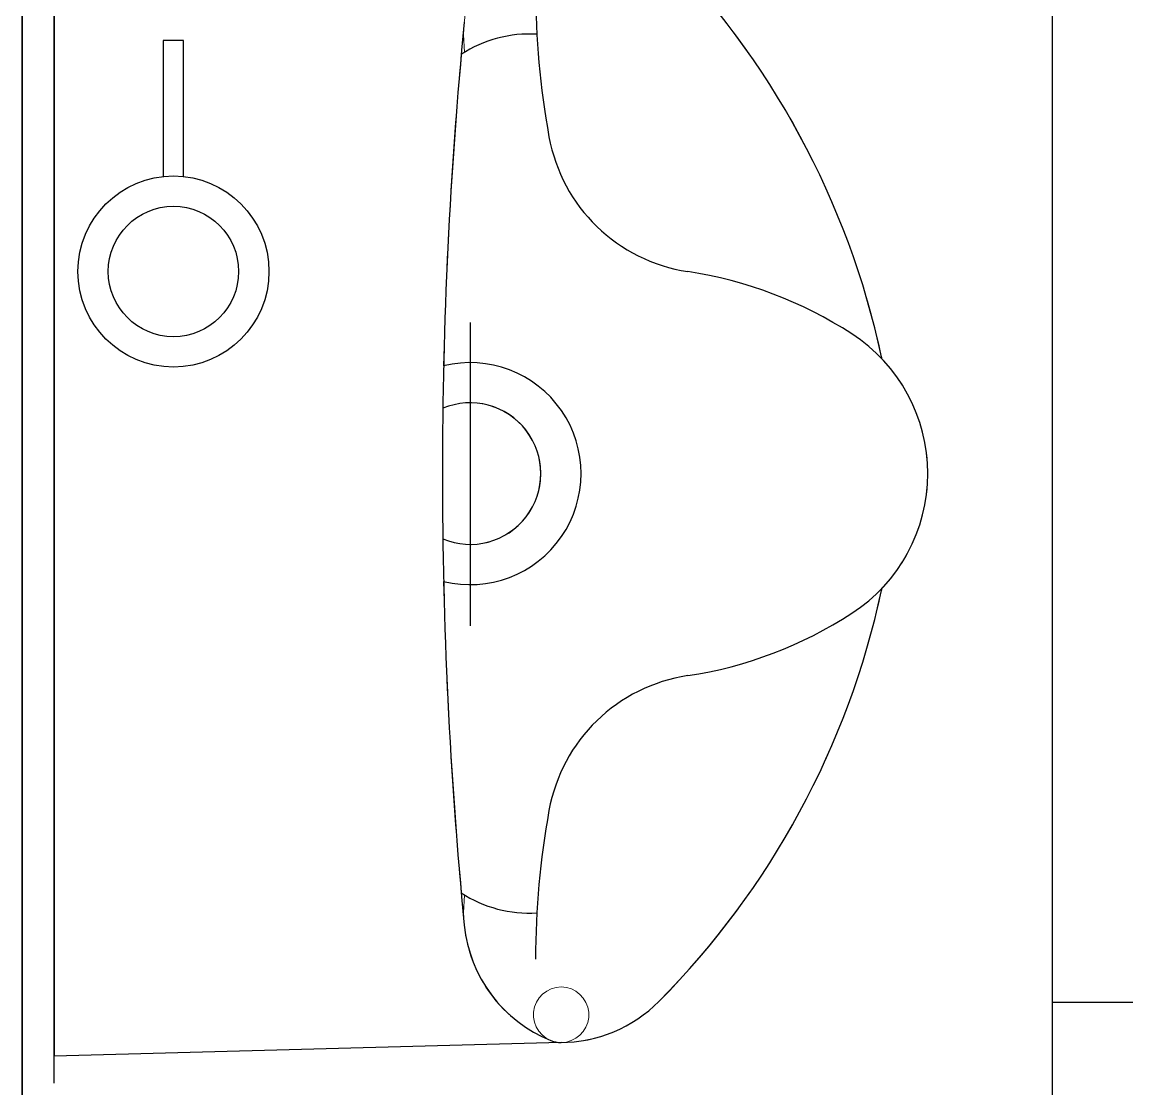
# Model space of a CAD drawing. Header units: millimetres. Extents: x 2148 to 2681, y 758 to 986.
# Drawn here: x 2612.5399 to 2612.8054, y 949.5242 to 949.7804 of the extents above; entities that cross this region are included whole.
import ezdxf

# ---------------------------------------------------------------- set-up
doc = ezdxf.new("R2010")
doc.units = ezdxf.units.MM
for name, color, linetype in [('0.1', 193, 'Continuous'), ('0.4', 121, 'Continuous'), ('4', 4, 'Continuous'), ('hacht', 8, 'Continuous'), ('HATCH', 8, 'Continuous')]:
    doc.layers.add(name, color=color, linetype=linetype)

msp = doc.modelspace()

# ---------------------------------------------------------------- hatches: boundary and pattern name
at = {"layer": 'hacht', "ltscale": 0.05}
h = msp.add_hatch(dxfattribs=at)
h.set_pattern_fill('NET', color=256, scale=2.375, style=0)
h.set_pattern_definition([(0, (82437.90970642351, 3047.263580664708), (0, 0.296875), []), (90, (82437.90970642351, 3047.263580664708), (-0.296875, 1.817835092484352e-17), [])])
h.paths.add_polyline_path([(2613.47640246993, 949.608491018248), (2613.501402469969, 949.608491018248), (2613.501402469969, 949.6334910182421), (2613.901402469962, 949.6334910182421, 0.3789507843746555), (2613.50140247007, 950.0084910182503), (2613.47640246993, 950.0084910182508), (2613.476402469916, 950.4326616860634), (2613.44666675534, 950.4326616860634), (2613.046666755332, 950.432661686409), (2612.552389972134, 950.4326616864307), (2612.552389972134, 950.3415498844278), (2612.787555791966, 950.3415498844278), (2612.787555791966, 949.9338361982326), (2612.800995939998, 949.9338361982326), (2612.800995939998, 949.9213361982355), (2612.787555791966, 949.9213361982355), (2612.787555791966, 949.4300491062044), (2612.800995939998, 949.4300491062044), (2612.800995939998, 949.4175491062068), (2612.787555791966, 949.4175491062068), (2612.787555791966, 948.9361779381728), (2612.800995939998, 948.9361779381724), (2612.800995939998, 948.9236779381754), (2612.787555791966, 948.9236779381754), (2612.787555791966, 948.4361779381725), (2612.800995939998, 948.4361779381725), (2612.800995939998, 948.4236779381757), (2612.787555791966, 948.4236779381757), (2612.787555791966, 948.4014659085786), (2612.552389972134, 948.4014659085788), (2612.552389972134, 947.6650508373153), (2612.950724172265, 947.6650508373153), (2612.950724172265, 948.1200508373271), (2612.97572417226, 948.1200508373271, -0.4137472524020626), (2613.400724172248, 947.6650508373153), (2614.046402469923, 947.6650508373158), (2614.046402469923, 948.5215723467489), (2613.646402469914, 948.5215723467489), (2613.646402469914, 948.5929748259886), (2613.671402469908, 948.5929748259886), (2613.671402469908, 948.617974825997), (2613.971402469896, 948.617974825997, 0.4263843405938895), (2613.672368477336, 948.8930368688268, 0.0008595729627056156), (2613.671402469981, 948.8929748259915), (2613.646402469914, 948.8929748259915), (2613.646402469927, 949.0932632239791), (2613.671402469908, 949.0932632239791), (2613.671402469908, 949.1182632239879), (2613.971402469896, 949.1182632239879, 0.4263843405938895), (2613.672368477336, 949.3933252668174, 0.0008595729627056156), (2613.671402469981, 949.3932632239819), (2613.646402469958, 949.3932632239819), (2613.646402469958, 949.5227688411914), (2613.476402469945, 949.5227688411914)])
h.paths.add_polyline_path([(2613.948492831612, 950.249907822293, -0.001121560340920636), (2613.949000749071, 950.2504881232048, 0.003321443651864118)], flags=17)
h.paths.add_polyline_path([(2614.041148183203, 950.1145374833576, 0.1043980418510775), (2614.140453821315, 950.1159242322373), (2614.212284555373, 950.1363326132158), (2614.259526026498, 950.1500047294519), (2614.270425049229, 950.1591365850816), (2614.270425049243, 950.2344820387688), (2614.293990503783, 950.2344820387688, -0.4142135623750828), (2614.315395791671, 950.2130767508814, -0.3900070384134104), (2614.295772518153, 950.1917457693206), (2614.295772518138, 950.1621718711133), (2614.289081603496, 950.1621718711139), (2614.289081603496, 950.1916714629942), (2614.270425049229, 950.1916714629942), (2614.270425049229, 950.159136585084), (2614.259526026484, 950.1500047294475), (2614.21228455578, 950.1363326131794), (2614.140453821315, 950.1159242322373, -0.1043980418502901)])
h.paths.add_polyline_path([(2613.949000750324, 950.1689133522458, -0.1935376283461654), (2613.934422272001, 950.2097007384272, 0.1935376238928756), (2613.949000749655, 950.1689133529911, 0.1598959040711369), (2614.041363236208, 950.1144902961883, -0.1598959025816975)], flags=16)
h.paths.add_polyline_path([(2613.326788438067, 949.0335802375611), (2612.894339887925, 949.0335802375611), (2612.894339887925, 948.8444669131612), (2613.326788438067, 948.8444669131612)], flags=24)

# ---------------------------------------------------------------- linework, layer by layer
at = {"color": 8, "ltscale": 0.05, "elevation": -4.070689173236269e-09}
msp.add_lwpolyline([(2612.539889972138, 948.4014659085788), (2612.787555791966, 948.4014659085788), (2612.787555791966, 950.3415498844278), (2612.539889972138, 950.3415498844278)], close=True, dxfattribs=at)
at = {"layer": '0.1'}
for p, q in [((2612.547572954651, 949.5255599025821, -1.068236249576618e-09), (2612.547572954665, 949.8183928699268, -1.068236249576618e-09)), ((2612.547572954651, 949.5255599025821, -1.068236249576618e-09), (2612.547572954665, 949.8183928699268, -1.068236249576618e-09)), ((2612.547572954651, 949.5255599025821, -1.068236249576618e-09), (2612.547572954665, 949.8183928699268, -1.068236249576618e-09)), ((2612.547572954651, 949.5255599025821, -1.068236249576618e-09), (2612.547572954665, 949.8183928699268, -1.068236249576618e-09)), ((2612.547572954651, 949.5255599025821, -1.068236249576618e-09), (2612.547572954665, 949.8183928699268, -1.068236249576618e-09)), ((2612.547572954651, 949.5255599025821, -1.068236249576618e-09), (2612.547572954665, 949.8183928699268, -1.068236249576618e-09)), ((2612.547572954651, 949.5255599025821, -1.068236249576618e-09), (2612.547572954665, 949.8183928699268, -1.068236249576618e-09)), ((2612.547572954651, 949.5255599025821, -1.068236249576618e-09), (2612.547572954665, 949.8183928699268, -1.068236249576618e-09)), ((2612.547572954651, 949.5255599025821, -1.068236249576618e-09), (2612.547572954665, 949.8183928699268, -1.068236249576618e-09)), ((2612.547572954651, 949.5255599025821, -1.068236249576618e-09), (2612.547572954665, 949.8183928699268, -1.068236249576618e-09)), ((2612.547572954665, 949.8119100924795, -1.068236249576618e-09), (2612.547572954665, 949.5320426800149, -1.068236249576618e-09)), ((2612.547572954665, 949.8119100924795, -1.068236249576618e-09), (2612.547572954665, 949.5320426800149, -1.068236249576618e-09)), ((2612.547572954665, 949.8119100924795, -1.068236249576618e-09), (2612.547572954665, 949.5320426800149, -1.068236249576618e-09)), ((2612.547572954665, 949.8119100924795, -1.068236249576618e-09), (2612.547572954665, 949.5320426800149, -1.068236249576618e-09)), ((2612.547572954665, 949.8119100924795, -1.068236249576618e-09), (2612.547572954665, 949.5320426800149, -1.068236249576618e-09)), ((2612.547572954665, 949.8119100924795, -1.068236249576618e-09), (2612.547572954665, 949.5320426800149, -1.068236249576618e-09)), ((2612.547572954665, 949.8119100924795, -1.068236249576618e-09), (2612.547572954665, 949.5320426800149, -1.068236249576618e-09)), ((2612.547572954665, 949.8119100924795, -1.068236249576618e-09), (2612.547572954665, 949.5320426800149, -1.068236249576618e-09)), ((2612.547572954665, 949.8119100924795, -1.068236249576618e-09), (2612.547572954665, 949.5320426800149, -1.068236249576618e-09)), ((2612.547572954665, 949.8119100924795, -1.068236249576618e-09), (2612.547572954665, 949.5320426800149, -1.068236249576618e-09)), ((2612.647572704654, 949.7083021910057, -1.068236249576618e-09), (2612.647572704654, 949.6353701898023, -1.068236249576618e-09)), ((2612.647572704654, 949.7083021910057, -1.068236249576618e-09), (2612.647572704654, 949.6353701898023, -1.068236249576618e-09)), ((2612.647572704654, 949.7083021910057, -1.068236249576618e-09), (2612.647572704654, 949.6353701898023, -1.068236249576618e-09)), ((2612.647572704654, 949.7083021910057, -1.068236249576618e-09), (2612.647572704654, 949.6353701898023, -1.068236249576618e-09)), ((2612.647572704654, 949.7083021910057, -1.068236249576618e-09), (2612.647572704654, 949.6353701898023, -1.068236249576618e-09)), ((2612.647572704654, 949.7083021910057, -1.068236249576618e-09), (2612.647572704654, 949.6353701898023, -1.068236249576618e-09)), ((2612.647572704654, 949.7083021910057, -1.068236249576618e-09), (2612.647572704654, 949.6353701898023, -1.068236249576618e-09)), ((2612.647572704654, 949.7083021910057, -1.068236249576618e-09), (2612.647572704654, 949.6353701898023, -1.068236249576618e-09)), ((2612.647572704654, 949.7083021910057, -1.068236249576618e-09), (2612.647572704654, 949.6353701898023, -1.068236249576618e-09)), ((2612.647572704654, 949.7083021910057, -1.068236249576618e-09), (2612.647572704654, 949.6353701898023, -1.068236249576618e-09)), ((2612.669487962344, 949.535310698191, -1.068236249576618e-09), (2612.547572954665, 949.5320426800149, -1.068236249576618e-09)), ((2612.669487962344, 949.535310698191, -1.068236249576618e-09), (2612.547572954665, 949.5320426800149, -1.068236249576618e-09)), ((2612.669487962344, 949.535310698191, -1.068236249576618e-09), (2612.547572954665, 949.5320426800149, -1.068236249576618e-09)), ((2612.669487962344, 949.535310698191, -1.068236249576618e-09), (2612.547572954665, 949.5320426800149, -1.068236249576618e-09)), ((2612.669487962344, 949.535310698191, -1.068236249576618e-09), (2612.547572954665, 949.5320426800149, -1.068236249576618e-09)), ((2612.669487962344, 949.535310698191, -1.068236249576618e-09), (2612.547572954665, 949.5320426800149, -1.068236249576618e-09)), ((2612.669487962344, 949.535310698191, -1.068236249576618e-09), (2612.547572954665, 949.5320426800149, -1.068236249576618e-09)), ((2612.669487962344, 949.535310698191, -1.068236249576618e-09), (2612.547572954665, 949.5320426800149, -1.068236249576618e-09)), ((2612.669487962344, 949.535310698191, -1.068236249576618e-09), (2612.547572954665, 949.5320426800149, -1.068236249576618e-09)), ((2612.669487962344, 949.535310698191, -1.068236249576618e-09), (2612.547572954665, 949.5320426800149, -1.068236249576618e-09))]:
    msp.add_line(p, q, dxfattribs=at)
for centre, radius, start, end in [((2612.550938746766, 949.6579530088765, -1.068236249576618e-09), 0.199999499995, 12.14293346163888, 44.76014608033106), ((2612.550938746766, 949.6579530088765, -1.068236249576618e-09), 0.199999499995, 12.14293346163888, 44.76014608033106), ((2612.550938746766, 949.6579530088765, -1.068236249576618e-09), 0.199999499995, 12.14293346163888, 44.76014608033106), ((2612.550938746766, 949.6579530088765, -1.068236249576618e-09), 0.199999499995, 12.14293346163888, 44.76014608033106), ((2612.550938746766, 949.6579530088765, -1.068236249576618e-09), 0.199999499995, 12.14293346163888, 44.76014608033106), ((2612.550938746766, 949.6579530088765, -1.068236249576618e-09), 0.199999499995, 12.14293346163888, 44.76014608033106), ((2612.550938746766, 949.6579530088765, -1.068236249576618e-09), 0.199999499995, 12.14293346163888, 44.76014608033106), ((2612.550938746766, 949.6579530088765, -1.068236249576618e-09), 0.199999499995, 12.14293346163888, 44.76014608033106), ((2612.550938746766, 949.6579530088765, -1.068236249576618e-09), 0.199999499995, 12.14293346163888, 44.76014608033106), ((2612.550938746766, 949.6579530088765, -1.068236249576618e-09), 0.199999499995, 12.14293346163888, 44.76014608033106), ((2612.863314848151, 949.7886427612519, -1.068236249576618e-09), 0.199999499995, 180, 190.2928170189002), ((2612.863314848151, 949.7886427612519, -1.068236249576618e-09), 0.199999499995, 180, 190.2928170189002), ((2612.863314848151, 949.7886427612519, -1.068236249576618e-09), 0.199999499995, 180, 190.2928170189002), ((2612.863314848151, 949.7886427612519, -1.068236249576618e-09), 0.199999499995, 180, 190.2928170189002), ((2612.863314848151, 949.7886427612519, -1.068236249576618e-09), 0.199999499995, 180, 190.2928170189002), ((2612.863314848151, 949.7886427612519, -1.068236249576618e-09), 0.199999499995, 180, 190.2928170189002), ((2612.863314848151, 949.7886427612519, -1.068236249576618e-09), 0.199999499995, 180, 190.2928170189002), ((2612.863314848151, 949.7886427612519, -1.068236249576618e-09), 0.199999499995, 180, 190.2928170189002), ((2612.863314848151, 949.7886427612519, -1.068236249576618e-09), 0.199999499995, 180, 190.2928170189002), ((2612.863314848151, 949.7886427612519, -1.068236249576618e-09), 0.199999499995, 180, 190.2928170189002), ((2613.760832923774, 949.6719763862474, -1.068236249576618e-09), 1.119926869123744, 174.4420803612385, 185.5579196387615), ((2613.760832923774, 949.6719763862474, -1.068236249576618e-09), 1.119926869123744, 174.4420803612385, 185.5579196387615), ((2613.760832923774, 949.6719763862474, -1.068236249576618e-09), 1.119926869123744, 174.4420803612385, 185.5579196387615), ((2613.760832923774, 949.6719763862474, -1.068236249576618e-09), 1.119926869123744, 174.4420803612385, 185.5579196387615), ((2613.760832923774, 949.6719763862474, -1.068236249576618e-09), 1.119926869123744, 174.4420803612385, 185.5579196387615), ((2613.760832923774, 949.6719763862474, -1.068236249576618e-09), 1.119926869123744, 174.4420803612385, 185.5579196387615), ((2613.760832923774, 949.6719763862474, -1.068236249576618e-09), 1.119926869123744, 174.4420803612385, 185.5579196387615), ((2613.760832923774, 949.6719763862474, -1.068236249576618e-09), 1.119926869123744, 174.4420803612385, 185.5579196387615), ((2613.760832923774, 949.6719763862474, -1.068236249576618e-09), 1.119926869123744, 174.4420803612385, 185.5579196387615), ((2613.760832923774, 949.6719763862474, -1.068236249576618e-09), 1.119926869123744, 174.4420803612385, 185.5579196387615), ((2612.66184483584, 949.7475832108155, -1.068236249576618e-09), 0.02999992499925, 86.59946209659692, 123.1383205602793), ((2612.66184483584, 949.7475832108155, -1.068236249576618e-09), 0.02999992499925, 86.59946209659692, 123.1383205602793), ((2612.66184483584, 949.7475832108155, -1.068236249576618e-09), 0.02999992499925, 86.59946209659692, 123.1383205602793), ((2612.66184483584, 949.7475832108155, -1.068236249576618e-09), 0.02999992499925, 86.59946209659692, 123.1383205602793), ((2612.66184483584, 949.7475832108155, -1.068236249576618e-09), 0.02999992499925, 86.59946209659692, 123.1383205602793), ((2612.66184483584, 949.7475832108155, -1.068236249576618e-09), 0.02999992499925, 86.59946209659692, 123.1383205602793), ((2612.66184483584, 949.7475832108155, -1.068236249576618e-09), 0.02999992499925, 86.59946209659692, 123.1383205602793), ((2612.66184483584, 949.7475832108155, -1.068236249576618e-09), 0.02999992499925, 86.59946209659692, 123.1383205602793), ((2612.66184483584, 949.7475832108155, -1.068236249576618e-09), 0.02999992499925, 86.59946209659692, 123.1383205602793), ((2612.66184483584, 949.7475832108155, -1.068236249576618e-09), 0.02999992499925, 86.59946209659692, 123.1383205602793), ((2612.705890050352, 949.7600542139534, -1.068236249576618e-09), 0.039999899999, 190.2928170189002, 261.3901035665662), ((2612.705890050352, 949.7600542139534, -1.068236249576618e-09), 0.039999899999, 190.2928170189002, 261.3901035665662), ((2612.705890050352, 949.7600542139534, -1.068236249576618e-09), 0.039999899999, 190.2928170189002, 261.3901035665662), ((2612.705890050352, 949.7600542139534, -1.068236249576618e-09), 0.039999899999, 190.2928170189002, 261.3901035665662), ((2612.705890050352, 949.7600542139534, -1.068236249576618e-09), 0.039999899999, 190.2928170189002, 261.3901035665662), ((2612.705890050352, 949.7600542139534, -1.068236249576618e-09), 0.039999899999, 190.2928170189002, 261.3901035665662), ((2612.705890050352, 949.7600542139534, -1.068236249576618e-09), 0.039999899999, 190.2928170189002, 261.3901035665662), ((2612.705890050352, 949.7600542139534, -1.068236249576618e-09), 0.039999899999, 190.2928170189002, 261.3901035665662), ((2612.705890050352, 949.7600542139534, -1.068236249576618e-09), 0.039999899999, 190.2928170189002, 261.3901035665662), ((2612.705890050352, 949.7600542139534, -1.068236249576618e-09), 0.039999899999, 190.2928170189002, 261.3901035665662), ((2612.684931245331, 949.6216322847303, -1.068236249576618e-09), 0.09999974999749998, 57.04209188049823, 81.39010356656614), ((2612.684931245331, 949.6216322847303, -1.068236249576618e-09), 0.09999974999749998, 57.04209188049823, 81.39010356656614), ((2612.684931245331, 949.6216322847303, -1.068236249576618e-09), 0.09999974999749998, 57.04209188049823, 81.39010356656614), ((2612.684931245331, 949.6216322847303, -1.068236249576618e-09), 0.09999974999749998, 57.04209188049823, 81.39010356656614), ((2612.684931245331, 949.6216322847303, -1.068236249576618e-09), 0.09999974999749998, 57.04209188049823, 81.39010356656614), ((2612.684931245331, 949.6216322847303, -1.068236249576618e-09), 0.09999974999749998, 57.04209188049823, 81.39010356656614), ((2612.684931245331, 949.6216322847303, -1.068236249576618e-09), 0.09999974999749998, 57.04209188049823, 81.39010356656614), ((2612.684931245331, 949.6216322847303, -1.068236249576618e-09), 0.09999974999749998, 57.04209188049823, 81.39010356656614), ((2612.684931245331, 949.6216322847303, -1.068236249576618e-09), 0.09999974999749998, 57.04209188049823, 81.39010356656614), ((2612.684931245331, 949.6216322847303, -1.068236249576618e-09), 0.09999974999749998, 57.04209188049823, 81.39010356656614), ((2612.717572529645, 949.6719763862474, -1.068236249576618e-09), 0.039999899999, 302.9579081195018, 57.04209188049823), ((2612.717572529645, 949.6719763862474, -1.068236249576618e-09), 0.039999899999, 302.9579081195018, 57.04209188049823), ((2612.717572529645, 949.6719763862474, -1.068236249576618e-09), 0.039999899999, 302.9579081195018, 57.04209188049823), ((2612.717572529645, 949.6719763862474, -1.068236249576618e-09), 0.039999899999, 302.9579081195018, 57.04209188049823), ((2612.717572529645, 949.6719763862474, -1.068236249576618e-09), 0.039999899999, 302.9579081195018, 57.04209188049823), ((2612.717572529645, 949.6719763862474, -1.068236249576618e-09), 0.039999899999, 302.9579081195018, 57.04209188049823), ((2612.717572529645, 949.6719763862474, -1.068236249576618e-09), 0.039999899999, 302.9579081195018, 57.04209188049823), ((2612.717572529645, 949.6719763862474, -1.068236249576618e-09), 0.039999899999, 302.9579081195018, 57.04209188049823), ((2612.717572529645, 949.6719763862474, -1.068236249576618e-09), 0.039999899999, 302.9579081195018, 57.04209188049823), ((2612.717572529645, 949.6719763862474, -1.068236249576618e-09), 0.039999899999, 302.9579081195018, 57.04209188049823), ((2612.647572704654, 949.6719763862474, -1.068236249576618e-09), 0.02666659999933333, 256.1859408485906, 103.8140591514094), ((2612.647572704654, 949.6719763862474, -1.068236249576618e-09), 0.02666659999933333, 256.1859408485906, 103.8140591514094), ((2612.647572704654, 949.6719763862474, -1.068236249576618e-09), 0.02666659999933333, 256.1859408485906, 103.8140591514094), ((2612.647572704654, 949.6719763862474, -1.068236249576618e-09), 0.02666659999933333, 256.1859408485906, 103.8140591514094), ((2612.647572704654, 949.6719763862474, -1.068236249576618e-09), 0.02666659999933333, 256.1859408485906, 103.8140591514094), ((2612.647572704654, 949.6719763862474, -1.068236249576618e-09), 0.02666659999933333, 256.1859408485906, 103.8140591514094), ((2612.647572704654, 949.6719763862474, -1.068236249576618e-09), 0.02666659999933333, 256.1859408485906, 103.8140591514094), ((2612.647572704654, 949.6719763862474, -1.068236249576618e-09), 0.02666659999933333, 256.1859408485906, 103.8140591514094), ((2612.647572704654, 949.6719763862474, -1.068236249576618e-09), 0.02666659999933333, 256.1859408485906, 103.8140591514094), ((2612.647572704654, 949.6719763862474, -1.068236249576618e-09), 0.02666659999933333, 256.1859408485906, 103.8140591514094), ((2612.616113643065, 949.6719763862474, -1.068236249576618e-09), 0.1333329999966708, 11.92646565175104, 12.14293346163888), ((2612.616113643065, 949.6719763862474, -1.068236249576618e-09), 0.1333329999966708, 11.92646565175104, 12.14293346163888), ((2612.616113643065, 949.6719763862474, -1.068236249576618e-09), 0.1333329999966708, 11.92646565175104, 12.14293346163888), ((2612.616113643065, 949.6719763862474, -1.068236249576618e-09), 0.1333329999966708, 11.92646565175104, 12.14293346163888), ((2612.616113643065, 949.6719763862474, -1.068236249576618e-09), 0.1333329999966708, 11.92646565175104, 12.14293346163888), ((2612.616113643065, 949.6719763862474, -1.068236249576618e-09), 0.1333329999966708, 11.92646565175104, 12.14293346163888), ((2612.616113643065, 949.6719763862474, -1.068236249576618e-09), 0.1333329999966708, 11.92646565175104, 12.14293346163888), ((2612.616113643065, 949.6719763862474, -1.068236249576618e-09), 0.1333329999966708, 11.92646565175104, 12.14293346163888), ((2612.616113643065, 949.6719763862474, -1.068236249576618e-09), 0.1333329999966708, 11.92646565175104, 12.14293346163888), ((2612.616113643065, 949.6719763862474, -1.068236249576618e-09), 0.1333329999966708, 11.92646565175104, 12.14293346163888), ((2612.647572704654, 949.6719763862474, -1.068236249576618e-09), 0.016999957499575, 247.3130539307818, 112.6869460692182), ((2612.647572704654, 949.6719763862474, -1.068236249576618e-09), 0.016999957499575, 247.3130539307818, 112.6869460692182), ((2612.647572704654, 949.6719763862474, -1.068236249576618e-09), 0.016999957499575, 247.3130539307818, 112.6869460692182), ((2612.647572704654, 949.6719763862474, -1.068236249576618e-09), 0.016999957499575, 247.3130539307818, 112.6869460692182), ((2612.647572704654, 949.6719763862474, -1.068236249576618e-09), 0.016999957499575, 247.3130539307818, 112.6869460692182), ((2612.647572704654, 949.6719763862474, -1.068236249576618e-09), 0.016999957499575, 247.3130539307818, 112.6869460692182), ((2612.647572704654, 949.6719763862474, -1.068236249576618e-09), 0.016999957499575, 247.3130539307818, 112.6869460692182), ((2612.647572704654, 949.6719763862474, -1.068236249576618e-09), 0.016999957499575, 247.3130539307818, 112.6869460692182), ((2612.647572704654, 949.6719763862474, -1.068236249576618e-09), 0.016999957499575, 247.3130539307818, 112.6869460692182), ((2612.647572704654, 949.6719763862474, -1.068236249576618e-09), 0.016999957499575, 247.3130539307818, 112.6869460692182), ((2612.550938746766, 949.6859997636182, -1.068236249576618e-09), 0.199999499995, 315.2398539196689, 347.8570665383612), ((2612.550938746766, 949.6859997636182, -1.068236249576618e-09), 0.199999499995, 315.2398539196689, 347.8570665383612), ((2612.550938746766, 949.6859997636182, -1.068236249576618e-09), 0.199999499995, 315.2398539196689, 347.8570665383612), ((2612.550938746766, 949.6859997636182, -1.068236249576618e-09), 0.199999499995, 315.2398539196689, 347.8570665383612), ((2612.550938746766, 949.6859997636182, -1.068236249576618e-09), 0.199999499995, 315.2398539196689, 347.8570665383612), ((2612.550938746766, 949.6859997636182, -1.068236249576618e-09), 0.199999499995, 315.2398539196689, 347.8570665383612), ((2612.550938746766, 949.6859997636182, -1.068236249576618e-09), 0.199999499995, 315.2398539196689, 347.8570665383612), ((2612.550938746766, 949.6859997636182, -1.068236249576618e-09), 0.199999499995, 315.2398539196689, 347.8570665383612), ((2612.550938746766, 949.6859997636182, -1.068236249576618e-09), 0.199999499995, 315.2398539196689, 347.8570665383612), ((2612.550938746766, 949.6859997636182, -1.068236249576618e-09), 0.199999499995, 315.2398539196689, 347.8570665383612), ((2612.616113643065, 949.6719763862474, -1.068236249576618e-09), 0.1333329999966708, 347.8570665383612, 348.073534348249), ((2612.616113643065, 949.6719763862474, -1.068236249576618e-09), 0.1333329999966708, 347.8570665383612, 348.073534348249), ((2612.616113643065, 949.6719763862474, -1.068236249576618e-09), 0.1333329999966708, 347.8570665383612, 348.073534348249), ((2612.616113643065, 949.6719763862474, -1.068236249576618e-09), 0.1333329999966708, 347.8570665383612, 348.073534348249), ((2612.616113643065, 949.6719763862474, -1.068236249576618e-09), 0.1333329999966708, 347.8570665383612, 348.073534348249), ((2612.616113643065, 949.6719763862474, -1.068236249576618e-09), 0.1333329999966708, 347.8570665383612, 348.073534348249), ((2612.616113643065, 949.6719763862474, -1.068236249576618e-09), 0.1333329999966708, 347.8570665383612, 348.073534348249), ((2612.616113643065, 949.6719763862474, -1.068236249576618e-09), 0.1333329999966708, 347.8570665383612, 348.073534348249), ((2612.616113643065, 949.6719763862474, -1.068236249576618e-09), 0.1333329999966708, 347.8570665383612, 348.073534348249), ((2612.616113643065, 949.6719763862474, -1.068236249576618e-09), 0.1333329999966708, 347.8570665383612, 348.073534348249), ((2612.684931245331, 949.722320487779, -1.068236249576618e-09), 0.09999974999749998, 278.6098964334338, 302.9579081195018), ((2612.684931245331, 949.722320487779, -1.068236249576618e-09), 0.09999974999749998, 278.6098964334338, 302.9579081195018), ((2612.684931245331, 949.722320487779, -1.068236249576618e-09), 0.09999974999749998, 278.6098964334338, 302.9579081195018), ((2612.684931245331, 949.722320487779, -1.068236249576618e-09), 0.09999974999749998, 278.6098964334338, 302.9579081195018), ((2612.684931245331, 949.722320487779, -1.068236249576618e-09), 0.09999974999749998, 278.6098964334338, 302.9579081195018), ((2612.684931245331, 949.722320487779, -1.068236249576618e-09), 0.09999974999749998, 278.6098964334338, 302.9579081195018), ((2612.684931245331, 949.722320487779, -1.068236249576618e-09), 0.09999974999749998, 278.6098964334338, 302.9579081195018), ((2612.684931245331, 949.722320487779, -1.068236249576618e-09), 0.09999974999749998, 278.6098964334338, 302.9579081195018), ((2612.684931245331, 949.722320487779, -1.068236249576618e-09), 0.09999974999749998, 278.6098964334338, 302.9579081195018), ((2612.684931245331, 949.722320487779, -1.068236249576618e-09), 0.09999974999749998, 278.6098964334338, 302.9579081195018), ((2612.705890050352, 949.5838985585414, -1.068236249576618e-09), 0.039999899999, 98.60989643343386, 169.7071829810998), ((2612.705890050352, 949.5838985585414, -1.068236249576618e-09), 0.039999899999, 98.60989643343386, 169.7071829810998), ((2612.705890050352, 949.5838985585414, -1.068236249576618e-09), 0.039999899999, 98.60989643343386, 169.7071829810998), ((2612.705890050352, 949.5838985585414, -1.068236249576618e-09), 0.039999899999, 98.60989643343386, 169.7071829810998), ((2612.705890050352, 949.5838985585414, -1.068236249576618e-09), 0.039999899999, 98.60989643343386, 169.7071829810998), ((2612.705890050352, 949.5838985585414, -1.068236249576618e-09), 0.039999899999, 98.60989643343386, 169.7071829810998), ((2612.705890050352, 949.5838985585414, -1.068236249576618e-09), 0.039999899999, 98.60989643343386, 169.7071829810998), ((2612.705890050352, 949.5838985585414, -1.068236249576618e-09), 0.039999899999, 98.60989643343386, 169.7071829810998), ((2612.705890050352, 949.5838985585414, -1.068236249576618e-09), 0.039999899999, 98.60989643343386, 169.7071829810998), ((2612.705890050352, 949.5838985585414, -1.068236249576618e-09), 0.039999899999, 98.60989643343386, 169.7071829810998), ((2612.863314848151, 949.5553100112573, -1.068236249576618e-09), 0.199999499995, 169.7071829810998, 180), ((2612.863314848151, 949.5553100112573, -1.068236249576618e-09), 0.199999499995, 169.7071829810998, 180), ((2612.863314848151, 949.5553100112573, -1.068236249576618e-09), 0.199999499995, 169.7071829810998, 180), ((2612.863314848151, 949.5553100112573, -1.068236249576618e-09), 0.199999499995, 169.7071829810998, 180), ((2612.863314848151, 949.5553100112573, -1.068236249576618e-09), 0.199999499995, 169.7071829810998, 180), ((2612.863314848151, 949.5553100112573, -1.068236249576618e-09), 0.199999499995, 169.7071829810998, 180), ((2612.863314848151, 949.5553100112573, -1.068236249576618e-09), 0.199999499995, 169.7071829810998, 180), ((2612.863314848151, 949.5553100112573, -1.068236249576618e-09), 0.199999499995, 169.7071829810998, 180), ((2612.863314848151, 949.5553100112573, -1.068236249576618e-09), 0.199999499995, 169.7071829810998, 180), ((2612.863314848151, 949.5553100112573, -1.068236249576618e-09), 0.199999499995, 169.7071829810998, 180), ((2612.66184483584, 949.5963695616791, -1.068236249576618e-09), 0.02999992499925, 236.8616794397208, 273.4005379034031), ((2612.66184483584, 949.5963695616791, -1.068236249576618e-09), 0.02999992499925, 236.8616794397208, 273.4005379034031), ((2612.66184483584, 949.5963695616791, -1.068236249576618e-09), 0.02999992499925, 236.8616794397208, 273.4005379034031), ((2612.66184483584, 949.5963695616791, -1.068236249576618e-09), 0.02999992499925, 236.8616794397208, 273.4005379034031), ((2612.66184483584, 949.5963695616791, -1.068236249576618e-09), 0.02999992499925, 236.8616794397208, 273.4005379034031), ((2612.66184483584, 949.5963695616791, -1.068236249576618e-09), 0.02999992499925, 236.8616794397208, 273.4005379034031), ((2612.66184483584, 949.5963695616791, -1.068236249576618e-09), 0.02999992499925, 236.8616794397208, 273.4005379034031), ((2612.66184483584, 949.5963695616791, -1.068236249576618e-09), 0.02999992499925, 236.8616794397208, 273.4005379034031), ((2612.66184483584, 949.5963695616791, -1.068236249576618e-09), 0.02999992499925, 236.8616794397208, 273.4005379034031), ((2612.66184483584, 949.5963695616791, -1.068236249576618e-09), 0.02999992499925, 236.8616794397208, 273.4005379034031), ((2612.679347598116, 949.5667376884938, -1.068236249576618e-09), 0.03333324999916667, 185.5579196387615, 248.2052512975738), ((2612.679347598116, 949.5667376884938, -1.068236249576618e-09), 0.03333324999916667, 185.5579196387615, 248.2052512975738), ((2612.679347598116, 949.5667376884938, -1.068236249576618e-09), 0.03333324999916667, 185.5579196387615, 248.2052512975738), ((2612.679347598116, 949.5667376884938, -1.068236249576618e-09), 0.03333324999916667, 185.5579196387615, 248.2052512975738), ((2612.679347598116, 949.5667376884938, -1.068236249576618e-09), 0.03333324999916667, 185.5579196387615, 248.2052512975738), ((2612.679347598116, 949.5667376884938, -1.068236249576618e-09), 0.03333324999916667, 185.5579196387615, 248.2052512975738), ((2612.679347598116, 949.5667376884938, -1.068236249576618e-09), 0.03333324999916667, 185.5579196387615, 248.2052512975738), ((2612.679347598116, 949.5667376884938, -1.068236249576618e-09), 0.03333324999916667, 185.5579196387615, 248.2052512975738), ((2612.679347598116, 949.5667376884938, -1.068236249576618e-09), 0.03333324999916667, 185.5579196387615, 248.2052512975738), ((2612.679347598116, 949.5667376884938, -1.068236249576618e-09), 0.03333324999916667, 185.5579196387615, 248.2052512975738), ((2612.66928190024, 949.568643311255, -1.068236249576618e-09), 0.03333324999916667, 270, 315.2398539196689), ((2612.66928190024, 949.568643311255, -1.068236249576618e-09), 0.03333324999916667, 270, 315.2398539196689), ((2612.66928190024, 949.568643311255, -1.068236249576618e-09), 0.03333324999916667, 270, 315.2398539196689), ((2612.66928190024, 949.568643311255, -1.068236249576618e-09), 0.03333324999916667, 270, 315.2398539196689), ((2612.66928190024, 949.568643311255, -1.068236249576618e-09), 0.03333324999916667, 270, 315.2398539196689), ((2612.66928190024, 949.568643311255, -1.068236249576618e-09), 0.03333324999916667, 270, 315.2398539196689), ((2612.66928190024, 949.568643311255, -1.068236249576618e-09), 0.03333324999916667, 270, 315.2398539196689), ((2612.66928190024, 949.568643311255, -1.068236249576618e-09), 0.03333324999916667, 270, 315.2398539196689), ((2612.66928190024, 949.568643311255, -1.068236249576618e-09), 0.03333324999916667, 270, 315.2398539196689), ((2612.66928190024, 949.568643311255, -1.068236249576618e-09), 0.03333324999916667, 270, 315.2398539196689), ((2612.669446749923, 949.541977220795, -1.068236249576618e-09), 0.006666649999833333, 248.2052512975738, 270.354197793495), ((2612.669446749923, 949.541977220795, -1.068236249576618e-09), 0.006666649999833333, 248.2052512975738, 270.354197793495), ((2612.669446749923, 949.541977220795, -1.068236249576618e-09), 0.006666649999833333, 248.2052512975738, 270.354197793495), ((2612.669446749923, 949.541977220795, -1.068236249576618e-09), 0.006666649999833333, 248.2052512975738, 270.354197793495), ((2612.669446749923, 949.541977220795, -1.068236249576618e-09), 0.006666649999833333, 248.2052512975738, 270.354197793495), ((2612.669446749923, 949.541977220795, -1.068236249576618e-09), 0.006666649999833333, 248.2052512975738, 270.354197793495), ((2612.669446749923, 949.541977220795, -1.068236249576618e-09), 0.006666649999833333, 248.2052512975738, 270.354197793495), ((2612.669446749923, 949.541977220795, -1.068236249576618e-09), 0.006666649999833333, 248.2052512975738, 270.354197793495), ((2612.669446749923, 949.541977220795, -1.068236249576618e-09), 0.006666649999833333, 248.2052512975738, 270.354197793495), ((2612.669446749923, 949.541977220795, -1.068236249576618e-09), 0.006666649999833333, 248.2052512975738, 270.354197793495)]:
    msp.add_arc(centre, radius, start, end, dxfattribs=at)
at = {"layer": '0.4', "color": 193, "lineweight": 0, "ltscale": 0.5}
for p, q in [((2612.547572954665, 949.7352169688946, -1.068236249576618e-09), (2612.547572954665, 949.8119100924795, -1.068236249576618e-09)), ((2612.547572954665, 949.7352169688946, -1.068236249576618e-09), (2612.547572954665, 949.8119100924795, -1.068236249576618e-09)), ((2612.547572954665, 949.7352169688946, -1.068236249576618e-09), (2612.547572954665, 949.8119100924795, -1.068236249576618e-09)), ((2612.547572954665, 949.7352169688946, -1.068236249576618e-09), (2612.547572954665, 949.8119100924795, -1.068236249576618e-09)), ((2612.547572954665, 949.7352169688946, -1.068236249576618e-09), (2612.547572954665, 949.8119100924795, -1.068236249576618e-09)), ((2612.547572954665, 949.7352169688946, -1.068236249576618e-09), (2612.547572954665, 949.8119100924795, -1.068236249576618e-09)), ((2612.547572954665, 949.7352169688946, -1.068236249576618e-09), (2612.547572954665, 949.8119100924795, -1.068236249576618e-09)), ((2612.547572954665, 949.7352169688946, -1.068236249576618e-09), (2612.547572954665, 949.8119100924795, -1.068236249576618e-09)), ((2612.547572954665, 949.7352169688946, -1.068236249576618e-09), (2612.547572954665, 949.8119100924795, -1.068236249576618e-09)), ((2612.547572954665, 949.7352169688946, -1.068236249576618e-09), (2612.547572954665, 949.8119100924795, -1.068236249576618e-09)), ((2612.647572704654, 949.6549764287464, -1.068236249576618e-09), (2612.647572704654, 949.6889763437483, -1.068236249576618e-09)), ((2612.647572704654, 949.6549764287464, -1.068236249576618e-09), (2612.647572704654, 949.6889763437483, -1.068236249576618e-09)), ((2612.647572704654, 949.6549764287464, -1.068236249576618e-09), (2612.647572704654, 949.6889763437483, -1.068236249576618e-09)), ((2612.647572704654, 949.6549764287464, -1.068236249576618e-09), (2612.647572704654, 949.6889763437483, -1.068236249576618e-09)), ((2612.647572704654, 949.6549764287464, -1.068236249576618e-09), (2612.647572704654, 949.6889763437483, -1.068236249576618e-09)), ((2612.647572704654, 949.6549764287464, -1.068236249576618e-09), (2612.647572704654, 949.6889763437483, -1.068236249576618e-09)), ((2612.647572704654, 949.6549764287464, -1.068236249576618e-09), (2612.647572704654, 949.6889763437483, -1.068236249576618e-09)), ((2612.647572704654, 949.6549764287464, -1.068236249576618e-09), (2612.647572704654, 949.6889763437483, -1.068236249576618e-09)), ((2612.647572704654, 949.6549764287464, -1.068236249576618e-09), (2612.647572704654, 949.6889763437483, -1.068236249576618e-09)), ((2612.647572704654, 949.6549764287464, -1.068236249576618e-09), (2612.647572704654, 949.6889763437483, -1.068236249576618e-09)), ((2612.547572954665, 949.5320426800149, -1.068236249576618e-09), (2612.547572954665, 949.615217268887, -1.068236249576618e-09)), ((2612.547572954665, 949.5320426800149, -1.068236249576618e-09), (2612.547572954665, 949.615217268887, -1.068236249576618e-09)), ((2612.547572954665, 949.5320426800149, -1.068236249576618e-09), (2612.547572954665, 949.615217268887, -1.068236249576618e-09)), ((2612.547572954665, 949.5320426800149, -1.068236249576618e-09), (2612.547572954665, 949.615217268887, -1.068236249576618e-09)), ((2612.547572954665, 949.5320426800149, -1.068236249576618e-09), (2612.547572954665, 949.615217268887, -1.068236249576618e-09)), ((2612.547572954665, 949.5320426800149, -1.068236249576618e-09), (2612.547572954665, 949.615217268887, -1.068236249576618e-09)), ((2612.547572954665, 949.5320426800149, -1.068236249576618e-09), (2612.547572954665, 949.615217268887, -1.068236249576618e-09)), ((2612.547572954665, 949.5320426800149, -1.068236249576618e-09), (2612.547572954665, 949.615217268887, -1.068236249576618e-09)), ((2612.547572954665, 949.5320426800149, -1.068236249576618e-09), (2612.547572954665, 949.615217268887, -1.068236249576618e-09)), ((2612.547572954665, 949.5320426800149, -1.068236249576618e-09), (2612.547572954665, 949.615217268887, -1.068236249576618e-09)), ((2612.669487962344, 949.535310698191, -1.068236249576618e-09), (2612.547572954665, 949.5320426800149, -1.068236249576618e-09)), ((2612.669487962344, 949.535310698191, -1.068236249576618e-09), (2612.547572954665, 949.5320426800149, -1.068236249576618e-09)), ((2612.669487962344, 949.535310698191, -1.068236249576618e-09), (2612.547572954665, 949.5320426800149, -1.068236249576618e-09)), ((2612.669487962344, 949.535310698191, -1.068236249576618e-09), (2612.547572954665, 949.5320426800149, -1.068236249576618e-09)), ((2612.669487962344, 949.535310698191, -1.068236249576618e-09), (2612.547572954665, 949.5320426800149, -1.068236249576618e-09)), ((2612.669487962344, 949.535310698191, -1.068236249576618e-09), (2612.547572954665, 949.5320426800149, -1.068236249576618e-09)), ((2612.669487962344, 949.535310698191, -1.068236249576618e-09), (2612.547572954665, 949.5320426800149, -1.068236249576618e-09)), ((2612.669487962344, 949.535310698191, -1.068236249576618e-09), (2612.547572954665, 949.5320426800149, -1.068236249576618e-09)), ((2612.669487962344, 949.535310698191, -1.068236249576618e-09), (2612.547572954665, 949.5320426800149, -1.068236249576618e-09)), ((2612.669487962344, 949.535310698191, -1.068236249576618e-09), (2612.547572954665, 949.5320426800149, -1.068236249576618e-09))]:
    msp.add_line(p, q, dxfattribs=at)
for centre, radius, start, end in [((2612.679347598116, 949.7772150840154, -1.068236249576618e-09), 0.03333324999917254, 111.7947487024262, 186.893176270104), ((2612.679347598116, 949.7772150840154, -1.068236249576618e-09), 0.03333324999917254, 111.7947487024262, 186.893176270104), ((2612.679347598116, 949.7772150840154, -1.068236249576618e-09), 0.03333324999917254, 111.7947487024262, 186.893176270104), ((2612.679347598116, 949.7772150840154, -1.068236249576618e-09), 0.03333324999917254, 111.7947487024262, 186.893176270104), ((2612.679347598116, 949.7772150840154, -1.068236249576618e-09), 0.03333324999917254, 111.7947487024262, 186.893176270104), ((2612.679347598116, 949.7772150840154, -1.068236249576618e-09), 0.03333324999917254, 111.7947487024262, 186.893176270104), ((2612.679347598116, 949.7772150840154, -1.068236249576618e-09), 0.03333324999917254, 111.7947487024262, 186.893176270104), ((2612.679347598116, 949.7772150840154, -1.068236249576618e-09), 0.03333324999917254, 111.7947487024262, 186.893176270104), ((2612.679347598116, 949.7772150840154, -1.068236249576618e-09), 0.03333324999917254, 111.7947487024262, 186.893176270104), ((2612.679347598116, 949.7772150840154, -1.068236249576618e-09), 0.03333324999917254, 111.7947487024262, 186.893176270104), ((2612.550938746766, 949.6579530088765, -1.068236249576618e-09), 0.1999994999950151, 11.99847350465203, 44.76014608033106), ((2612.550938746766, 949.6579530088765, -1.068236249576618e-09), 0.1999994999950151, 11.99847350465203, 44.76014608033106), ((2612.550938746766, 949.6579530088765, -1.068236249576618e-09), 0.1999994999950151, 11.99847350465203, 44.76014608033106), ((2612.550938746766, 949.6579530088765, -1.068236249576618e-09), 0.1999994999950151, 11.99847350465203, 44.76014608033106), ((2612.550938746766, 949.6579530088765, -1.068236249576618e-09), 0.1999994999950151, 11.99847350465203, 44.76014608033106), ((2612.550938746766, 949.6579530088765, -1.068236249576618e-09), 0.1999994999950151, 11.99847350465203, 44.76014608033106), ((2612.550938746766, 949.6579530088765, -1.068236249576618e-09), 0.1999994999950151, 11.99847350465203, 44.76014608033106), ((2612.550938746766, 949.6579530088765, -1.068236249576618e-09), 0.1999994999950151, 11.99847350465203, 44.76014608033106), ((2612.550938746766, 949.6579530088765, -1.068236249576618e-09), 0.1999994999950151, 11.99847350465203, 44.76014608033106), ((2612.550938746766, 949.6579530088765, -1.068236249576618e-09), 0.1999994999950151, 11.99847350465203, 44.76014608033106), ((2613.760832923774, 949.6719763862474, -1.068236249576618e-09), 1.119926869123687, 174.4420803612385, 185.5579196387615), ((2613.760832923774, 949.6719763862474, -1.068236249576618e-09), 1.119926869123687, 174.4420803612385, 185.5579196387615), ((2613.760832923774, 949.6719763862474, -1.068236249576618e-09), 1.119926869123687, 174.4420803612385, 185.5579196387615), ((2613.760832923774, 949.6719763862474, -1.068236249576618e-09), 1.119926869123687, 174.4420803612385, 185.5579196387615), ((2613.760832923774, 949.6719763862474, -1.068236249576618e-09), 1.119926869123687, 174.4420803612385, 185.5579196387615), ((2613.760832923774, 949.6719763862474, -1.068236249576618e-09), 1.119926869123687, 174.4420803612385, 185.5579196387615), ((2613.760832923774, 949.6719763862474, -1.068236249576618e-09), 1.119926869123687, 174.4420803612385, 185.5579196387615), ((2613.760832923774, 949.6719763862474, -1.068236249576618e-09), 1.119926869123687, 174.4420803612385, 185.5579196387615), ((2613.760832923774, 949.6719763862474, -1.068236249576618e-09), 1.119926869123687, 174.4420803612385, 185.5579196387615), ((2613.760832923774, 949.6719763862474, -1.068236249576618e-09), 1.119926869123687, 174.4420803612385, 185.5579196387615), ((2613.760832923774, 949.6719763862474, -1.068236249576618e-09), 1.119926869123687, 174.8397862159168, 178.6750715756731), ((2613.760832923774, 949.6719763862474, -1.068236249576618e-09), 1.119926869123687, 174.8397862159168, 178.6750715756731), ((2613.760832923774, 949.6719763862474, -1.068236249576618e-09), 1.119926869123687, 174.8397862159168, 178.6750715756731), ((2613.760832923774, 949.6719763862474, -1.068236249576618e-09), 1.119926869123687, 174.8397862159168, 178.6750715756731), ((2613.760832923774, 949.6719763862474, -1.068236249576618e-09), 1.119926869123687, 174.8397862159168, 178.6750715756731), ((2613.760832923774, 949.6719763862474, -1.068236249576618e-09), 1.119926869123687, 174.8397862159168, 178.6750715756731), ((2613.760832923774, 949.6719763862474, -1.068236249576618e-09), 1.119926869123687, 174.8397862159168, 178.6750715756731), ((2613.760832923774, 949.6719763862474, -1.068236249576618e-09), 1.119926869123687, 174.8397862159168, 178.6750715756731), ((2613.760832923774, 949.6719763862474, -1.068236249576618e-09), 1.119926869123687, 174.8397862159168, 178.6750715756731), ((2613.760832923774, 949.6719763862474, -1.068236249576618e-09), 1.119926869123687, 174.8397862159168, 178.6750715756731), ((2612.66184483584, 949.7475832108155, -1.068236249576618e-09), 0.0299999249992829, 121.3089605413848, 123.1383205602793), ((2612.66184483584, 949.7475832108155, -1.068236249576618e-09), 0.0299999249992829, 121.3089605413848, 123.1383205602793), ((2612.66184483584, 949.7475832108155, -1.068236249576618e-09), 0.0299999249992829, 121.3089605413848, 123.1383205602793), ((2612.66184483584, 949.7475832108155, -1.068236249576618e-09), 0.0299999249992829, 121.3089605413848, 123.1383205602793), ((2612.66184483584, 949.7475832108155, -1.068236249576618e-09), 0.0299999249992829, 121.3089605413848, 123.1383205602793), ((2612.66184483584, 949.7475832108155, -1.068236249576618e-09), 0.0299999249992829, 121.3089605413848, 123.1383205602793), ((2612.66184483584, 949.7475832108155, -1.068236249576618e-09), 0.0299999249992829, 121.3089605413848, 123.1383205602793), ((2612.66184483584, 949.7475832108155, -1.068236249576618e-09), 0.0299999249992829, 121.3089605413848, 123.1383205602793), ((2612.66184483584, 949.7475832108155, -1.068236249576618e-09), 0.0299999249992829, 121.3089605413848, 123.1383205602793), ((2612.66184483584, 949.7475832108155, -1.068236249576618e-09), 0.0299999249992829, 121.3089605413848, 123.1383205602793), ((2612.647572704654, 949.6719763862474, -1.068236249576618e-09), 0.02666659999934158, 256.1859408485906, 103.8140591514094), ((2612.647572704654, 949.6719763862474, -1.068236249576618e-09), 0.02666659999934158, 256.1859408485906, 103.8140591514094), ((2612.647572704654, 949.6719763862474, -1.068236249576618e-09), 0.02666659999934158, 256.1859408485906, 103.8140591514094), ((2612.647572704654, 949.6719763862474, -1.068236249576618e-09), 0.02666659999934158, 256.1859408485906, 103.8140591514094), ((2612.647572704654, 949.6719763862474, -1.068236249576618e-09), 0.02666659999934158, 256.1859408485906, 103.8140591514094), ((2612.647572704654, 949.6719763862474, -1.068236249576618e-09), 0.02666659999934158, 256.1859408485906, 103.8140591514094), ((2612.647572704654, 949.6719763862474, -1.068236249576618e-09), 0.02666659999934158, 256.1859408485906, 103.8140591514094), ((2612.647572704654, 949.6719763862474, -1.068236249576618e-09), 0.02666659999934158, 256.1859408485906, 103.8140591514094), ((2612.647572704654, 949.6719763862474, -1.068236249576618e-09), 0.02666659999934158, 256.1859408485906, 103.8140591514094), ((2612.647572704654, 949.6719763862474, -1.068236249576618e-09), 0.02666659999934158, 256.1859408485906, 103.8140591514094), ((2612.717572529645, 949.6719763862474, -1.068236249576618e-09), 0.03999989999900344, 316.4614206105678, 43.53857938943226), ((2612.717572529645, 949.6719763862474, -1.068236249576618e-09), 0.03999989999900344, 316.4614206105678, 43.53857938943226), ((2612.717572529645, 949.6719763862474, -1.068236249576618e-09), 0.03999989999900344, 316.4614206105678, 43.53857938943226), ((2612.717572529645, 949.6719763862474, -1.068236249576618e-09), 0.03999989999900344, 316.4614206105678, 43.53857938943226), ((2612.717572529645, 949.6719763862474, -1.068236249576618e-09), 0.03999989999900344, 316.4614206105678, 43.53857938943226), ((2612.717572529645, 949.6719763862474, -1.068236249576618e-09), 0.03999989999900344, 316.4614206105678, 43.53857938943226), ((2612.717572529645, 949.6719763862474, -1.068236249576618e-09), 0.03999989999900344, 316.4614206105678, 43.53857938943226), ((2612.717572529645, 949.6719763862474, -1.068236249576618e-09), 0.03999989999900344, 316.4614206105678, 43.53857938943226), ((2612.717572529645, 949.6719763862474, -1.068236249576618e-09), 0.03999989999900344, 316.4614206105678, 43.53857938943226), ((2612.717572529645, 949.6719763862474, -1.068236249576618e-09), 0.03999989999900344, 316.4614206105678, 43.53857938943226), ((2612.647572704654, 949.6719763862474, -1.068236249576618e-09), 0.01699995749957091, 270, 90), ((2612.647572704654, 949.6719763862474, -1.068236249576618e-09), 0.01699995749957091, 270, 90), ((2612.647572704654, 949.6719763862474, -1.068236249576618e-09), 0.01699995749957091, 270, 90), ((2612.647572704654, 949.6719763862474, -1.068236249576618e-09), 0.01699995749957091, 270, 90), ((2612.647572704654, 949.6719763862474, -1.068236249576618e-09), 0.01699995749957091, 270, 90), ((2612.647572704654, 949.6719763862474, -1.068236249576618e-09), 0.01699995749957091, 270, 90), ((2612.647572704654, 949.6719763862474, -1.068236249576618e-09), 0.01699995749957091, 270, 90), ((2612.647572704654, 949.6719763862474, -1.068236249576618e-09), 0.01699995749957091, 270, 90), ((2612.647572704654, 949.6719763862474, -1.068236249576618e-09), 0.01699995749957091, 270, 90), ((2612.647572704654, 949.6719763862474, -1.068236249576618e-09), 0.01699995749957091, 270, 90), ((2613.760832923774, 949.6719763862474, -1.068236249576618e-09), 1.119926869123687, 181.3249284243269, 185.1602137840832), ((2613.760832923774, 949.6719763862474, -1.068236249576618e-09), 1.119926869123687, 181.3249284243269, 185.1602137840832), ((2613.760832923774, 949.6719763862474, -1.068236249576618e-09), 1.119926869123687, 181.3249284243269, 185.1602137840832), ((2613.760832923774, 949.6719763862474, -1.068236249576618e-09), 1.119926869123687, 181.3249284243269, 185.1602137840832), ((2613.760832923774, 949.6719763862474, -1.068236249576618e-09), 1.119926869123687, 181.3249284243269, 185.1602137840832), ((2613.760832923774, 949.6719763862474, -1.068236249576618e-09), 1.119926869123687, 181.3249284243269, 185.1602137840832), ((2613.760832923774, 949.6719763862474, -1.068236249576618e-09), 1.119926869123687, 181.3249284243269, 185.1602137840832), ((2613.760832923774, 949.6719763862474, -1.068236249576618e-09), 1.119926869123687, 181.3249284243269, 185.1602137840832), ((2613.760832923774, 949.6719763862474, -1.068236249576618e-09), 1.119926869123687, 181.3249284243269, 185.1602137840832), ((2613.760832923774, 949.6719763862474, -1.068236249576618e-09), 1.119926869123687, 181.3249284243269, 185.1602137840832), ((2612.550938746766, 949.6859997636182, -1.068236249576618e-09), 0.1999994999949851, 315.2398539196689, 348.0015264953479), ((2612.550938746766, 949.6859997636182, -1.068236249576618e-09), 0.1999994999949851, 315.2398539196689, 348.0015264953479), ((2612.550938746766, 949.6859997636182, -1.068236249576618e-09), 0.1999994999949851, 315.2398539196689, 348.0015264953479), ((2612.550938746766, 949.6859997636182, -1.068236249576618e-09), 0.1999994999949851, 315.2398539196689, 348.0015264953479), ((2612.550938746766, 949.6859997636182, -1.068236249576618e-09), 0.1999994999949851, 315.2398539196689, 348.0015264953479), ((2612.550938746766, 949.6859997636182, -1.068236249576618e-09), 0.1999994999949851, 315.2398539196689, 348.0015264953479), ((2612.550938746766, 949.6859997636182, -1.068236249576618e-09), 0.1999994999949851, 315.2398539196689, 348.0015264953479), ((2612.550938746766, 949.6859997636182, -1.068236249576618e-09), 0.1999994999949851, 315.2398539196689, 348.0015264953479), ((2612.550938746766, 949.6859997636182, -1.068236249576618e-09), 0.1999994999949851, 315.2398539196689, 348.0015264953479), ((2612.550938746766, 949.6859997636182, -1.068236249576618e-09), 0.1999994999949851, 315.2398539196689, 348.0015264953479), ((2612.66184483584, 949.5963695616791, -1.068236249576618e-09), 0.02999992499928291, 236.8616794397208, 238.6910394586153), ((2612.66184483584, 949.5963695616791, -1.068236249576618e-09), 0.02999992499928291, 236.8616794397208, 238.6910394586153), ((2612.66184483584, 949.5963695616791, -1.068236249576618e-09), 0.02999992499928291, 236.8616794397208, 238.6910394586153), ((2612.66184483584, 949.5963695616791, -1.068236249576618e-09), 0.02999992499928291, 236.8616794397208, 238.6910394586153), ((2612.66184483584, 949.5963695616791, -1.068236249576618e-09), 0.02999992499928291, 236.8616794397208, 238.6910394586153), ((2612.66184483584, 949.5963695616791, -1.068236249576618e-09), 0.02999992499928291, 236.8616794397208, 238.6910394586153), ((2612.66184483584, 949.5963695616791, -1.068236249576618e-09), 0.02999992499928291, 236.8616794397208, 238.6910394586153), ((2612.66184483584, 949.5963695616791, -1.068236249576618e-09), 0.02999992499928291, 236.8616794397208, 238.6910394586153), ((2612.66184483584, 949.5963695616791, -1.068236249576618e-09), 0.02999992499928291, 236.8616794397208, 238.6910394586153), ((2612.66184483584, 949.5963695616791, -1.068236249576618e-09), 0.02999992499928291, 236.8616794397208, 238.6910394586153), ((2612.679347598116, 949.5667376884938, -1.068236249576618e-09), 0.03333324999916452, 173.106823729896, 248.2052512975738), ((2612.679347598116, 949.5667376884938, -1.068236249576618e-09), 0.03333324999916452, 173.106823729896, 248.2052512975738), ((2612.679347598116, 949.5667376884938, -1.068236249576618e-09), 0.03333324999916452, 173.106823729896, 248.2052512975738), ((2612.679347598116, 949.5667376884938, -1.068236249576618e-09), 0.03333324999916452, 173.106823729896, 248.2052512975738), ((2612.679347598116, 949.5667376884938, -1.068236249576618e-09), 0.03333324999916452, 173.106823729896, 248.2052512975738), ((2612.679347598116, 949.5667376884938, -1.068236249576618e-09), 0.03333324999916452, 173.106823729896, 248.2052512975738), ((2612.679347598116, 949.5667376884938, -1.068236249576618e-09), 0.03333324999916452, 173.106823729896, 248.2052512975738), ((2612.679347598116, 949.5667376884938, -1.068236249576618e-09), 0.03333324999916452, 173.106823729896, 248.2052512975738), ((2612.679347598116, 949.5667376884938, -1.068236249576618e-09), 0.03333324999916452, 173.106823729896, 248.2052512975738), ((2612.679347598116, 949.5667376884938, -1.068236249576618e-09), 0.03333324999916452, 173.106823729896, 248.2052512975738), ((2612.679347598116, 949.5667376884938, -1.068236249576618e-09), 0.03333324999916452, 185.5579196387615, 248.2052512975738), ((2612.679347598116, 949.5667376884938, -1.068236249576618e-09), 0.03333324999916452, 185.5579196387615, 248.2052512975738), ((2612.679347598116, 949.5667376884938, -1.068236249576618e-09), 0.03333324999916452, 185.5579196387615, 248.2052512975738), ((2612.679347598116, 949.5667376884938, -1.068236249576618e-09), 0.03333324999916452, 185.5579196387615, 248.2052512975738), ((2612.679347598116, 949.5667376884938, -1.068236249576618e-09), 0.03333324999916452, 185.5579196387615, 248.2052512975738), ((2612.679347598116, 949.5667376884938, -1.068236249576618e-09), 0.03333324999916452, 185.5579196387615, 248.2052512975738), ((2612.679347598116, 949.5667376884938, -1.068236249576618e-09), 0.03333324999916452, 185.5579196387615, 248.2052512975738), ((2612.679347598116, 949.5667376884938, -1.068236249576618e-09), 0.03333324999916452, 185.5579196387615, 248.2052512975738), ((2612.679347598116, 949.5667376884938, -1.068236249576618e-09), 0.03333324999916452, 185.5579196387615, 248.2052512975738), ((2612.679347598116, 949.5667376884938, -1.068236249576618e-09), 0.03333324999916452, 185.5579196387615, 248.2052512975738), ((2612.669446749923, 949.541977220795, -1.068236249576618e-09), 0.006666649999680729, 270, 248.2052512975738), ((2612.669446749923, 949.541977220795, -1.068236249576618e-09), 0.006666649999680729, 270, 248.2052512975738), ((2612.669446749923, 949.541977220795, -1.068236249576618e-09), 0.006666649999680729, 270, 248.2052512975738), ((2612.669446749923, 949.541977220795, -1.068236249576618e-09), 0.006666649999680729, 270, 248.2052512975738), ((2612.669446749923, 949.541977220795, -1.068236249576618e-09), 0.006666649999680729, 270, 248.2052512975738), ((2612.669446749923, 949.541977220795, -1.068236249576618e-09), 0.006666649999680729, 270, 248.2052512975738), ((2612.669446749923, 949.541977220795, -1.068236249576618e-09), 0.006666649999680729, 270, 248.2052512975738), ((2612.669446749923, 949.541977220795, -1.068236249576618e-09), 0.006666649999680729, 270, 248.2052512975738), ((2612.669446749923, 949.541977220795, -1.068236249576618e-09), 0.006666649999680729, 270, 248.2052512975738), ((2612.669446749923, 949.541977220795, -1.068236249576618e-09), 0.006666649999680729, 270, 248.2052512975738), ((2612.66928190024, 949.568643311255, -1.068236249576618e-09), 0.03333324999917909, 270.354197793495, 315.2398539196689), ((2612.66928190024, 949.568643311255, -1.068236249576618e-09), 0.03333324999917909, 270.354197793495, 315.2398539196689), ((2612.66928190024, 949.568643311255, -1.068236249576618e-09), 0.03333324999917909, 270.354197793495, 315.2398539196689), ((2612.66928190024, 949.568643311255, -1.068236249576618e-09), 0.03333324999917909, 270.354197793495, 315.2398539196689), ((2612.66928190024, 949.568643311255, -1.068236249576618e-09), 0.03333324999917909, 270.354197793495, 315.2398539196689), ((2612.66928190024, 949.568643311255, -1.068236249576618e-09), 0.03333324999917909, 270.354197793495, 315.2398539196689), ((2612.66928190024, 949.568643311255, -1.068236249576618e-09), 0.03333324999917909, 270.354197793495, 315.2398539196689), ((2612.66928190024, 949.568643311255, -1.068236249576618e-09), 0.03333324999917909, 270.354197793495, 315.2398539196689), ((2612.66928190024, 949.568643311255, -1.068236249576618e-09), 0.03333324999917909, 270.354197793495, 315.2398539196689), ((2612.66928190024, 949.568643311255, -1.068236249576618e-09), 0.03333324999917909, 270.354197793495, 315.2398539196689), ((2612.669446749923, 949.541977220795, -1.068236249576618e-09), 0.006666649999680728, 248.2052512975738, 270), ((2612.669446749923, 949.541977220795, -1.068236249576618e-09), 0.006666649999680728, 248.2052512975738, 270), ((2612.669446749923, 949.541977220795, -1.068236249576618e-09), 0.006666649999680728, 248.2052512975738, 270), ((2612.669446749923, 949.541977220795, -1.068236249576618e-09), 0.006666649999680728, 248.2052512975738, 270), ((2612.669446749923, 949.541977220795, -1.068236249576618e-09), 0.006666649999680728, 248.2052512975738, 270), ((2612.669446749923, 949.541977220795, -1.068236249576618e-09), 0.006666649999680728, 248.2052512975738, 270), ((2612.669446749923, 949.541977220795, -1.068236249576618e-09), 0.006666649999680728, 248.2052512975738, 270), ((2612.669446749923, 949.541977220795, -1.068236249576618e-09), 0.006666649999680728, 248.2052512975738, 270), ((2612.669446749923, 949.541977220795, -1.068236249576618e-09), 0.006666649999680728, 248.2052512975738, 270), ((2612.669446749923, 949.541977220795, -1.068236249576618e-09), 0.006666649999680728, 248.2052512975738, 270)]:
    msp.add_arc(centre, radius, start, end, dxfattribs=at)
at = {"layer": '4', "color": 4, "linetype": 'ByBlock', "ltscale": 0.5}
msp.add_line((2612.539889972151, 947.6650508373158, -4.080277456705699e-09), (2612.539889972138, 950.8843209778755, -4.080277456684651e-09), dxfattribs=at)
at = {"layer": 'HATCH', "color": 8, "ltscale": 0.05, "elevation": -4.070689173236269e-09}
msp.add_lwpolyline([(2612.578715788889, 949.743362236404), (2612.578715788889, 949.7759852238904), (2612.573815501577, 949.7759852238904), (2612.573815501577, 949.743362236404)], dxfattribs=at)
at = {"layer": 'HATCH', "color": 8, "ltscale": 0.05}
for radius in [0.02296218445455634, 0.01566766925854287]:
    msp.add_circle((2612.576265645233, 949.720531145519, -4.080277456684133e-09), radius, dxfattribs=at)

doc.saveas('drawing.dxf')
